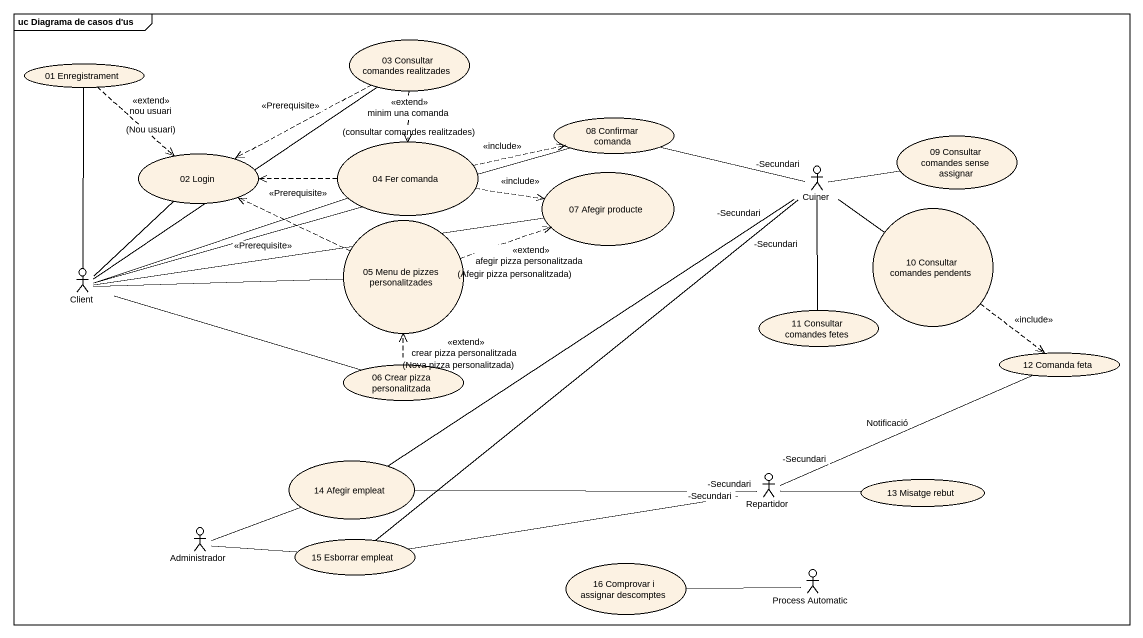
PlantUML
@startuml
mainframe uc Diagrama de casos d'us
usecase "03 Consultar comandes realitzades" as u03_Consultar_comandes
usecase "01 Enregistrament" as u01_Enregistrament
usecase "08 Confirmar comanda" as u08_Confirmar_comanda
usecase "02 Login" as u02_Login
usecase "04 Fer comanda" as u04_Fer_comanda
actor Cuiner
usecase "09 Consultar comandes sense assignar" as u09_Consultar_comandes_sense
usecase "07 Afegir producte" as u07_Afegir_producte
usecase "05 Menu de pizzes personalitzades" as u05_Menu_de_pizzes
usecase "10 Consultar comandes pendents" as u10_Consultar_comandes
actor Client
usecase "11 Consultar comandes fetes" as u11_Consultar_comandes_fetes
usecase "12 Comanda feta" as u12_Comanda_feta
usecase "06 Crear pizza personalitzada" as u06_Crear_pizza
usecase "14 Afegir empleat" as u14_Afegir_empleat
actor Repartidor
usecase "13 Misatge rebut" as u13_Misatge_rebut
actor Administrador
usecase "15 Esborrar empleat" as u15_Esborrar_empleat
usecase "16 Comprovar i assignar descomptes" as u16_Comprovar_i_assignar
actor "Process Automatic" as Process_Automatic
u03_Consultar_comandes .left.> u02_Login : <<Prerequisite>>
u03_Consultar_comandes ..> u04_Fer_comanda : <<extend>> minim una comanda\n(consultar comandes realitzades)
u01_Enregistrament ..> u02_Login : <<extend>> nou usuari\n(Nou usuari)
u01_Enregistrament -- Client
u08_Confirmar_comanda -right- "-Secundari" Cuiner
u02_Login -- Client
u04_Fer_comanda .right.> u08_Confirmar_comanda : <<include>>
u04_Fer_comanda .left.> u02_Login : <<Prerequisite>>
u04_Fer_comanda .right.> u07_Afegir_producte : <<include>>
Cuiner "-Secundari" -- u14_Afegir_empleat
u09_Consultar_comandes_sense -left- Cuiner
u05_Menu_de_pizzes .left.> u02_Login : <<Prerequisite>>
u05_Menu_de_pizzes .right.> u07_Afegir_producte : <<extend>> afegir pizza personalitzada\n(Afegir pizza personalitzada)
u10_Consultar_comandes -up- Cuiner
u10_Consultar_comandes ..> u12_Comanda_feta : <<include>>
Client -up- u03_Consultar_comandes
Client -right- u08_Confirmar_comanda
Client -right- u04_Fer_comanda
Client -right- u07_Afegir_producte
Client -right- u05_Menu_de_pizzes
Client -right- u06_Crear_pizza
u11_Consultar_comandes_fetes -up- Cuiner
u12_Comanda_feta -left- "-Secundari" Repartidor : Notificació
u06_Crear_pizza .up.> u05_Menu_de_pizzes : <<extend>> crear pizza personalitzada\n(Nova pizza personalitzada)
u14_Afegir_empleat -right- "-Secundari" Repartidor
u14_Afegir_empleat -left- Administrador
u13_Misatge_rebut -left- Repartidor
u15_Esborrar_empleat -up- "-Secundari" Cuiner
u15_Esborrar_empleat -right- "-Secundari" Repartidor
u15_Esborrar_empleat -left- Administrador
u16_Comprovar_i_assignar -right- Process_Automatic
@enduml
